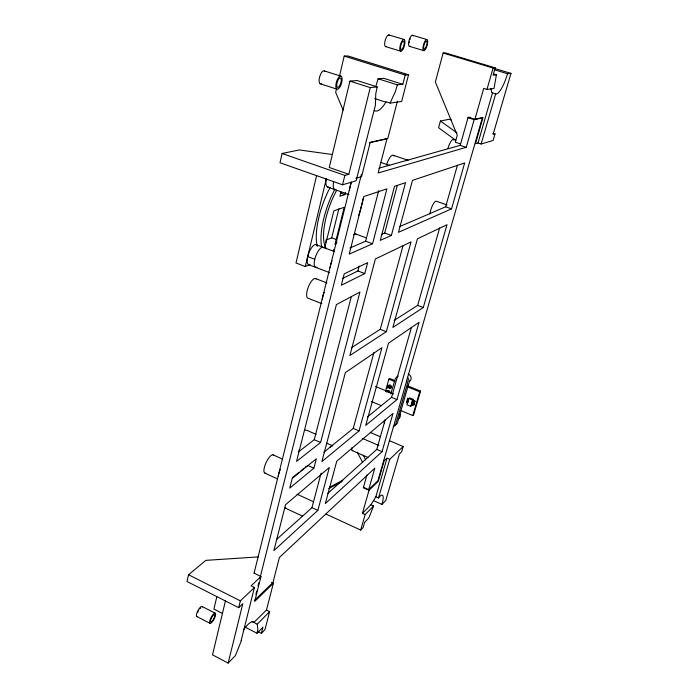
<?xml version="1.0" encoding="UTF-8"?>
<svg xmlns="http://www.w3.org/2000/svg" width="698" height="698" viewBox="0 0 698 698"><rect width="100%" height="100%" fill="white"/><g stroke="black" fill="none" stroke-linecap="round" stroke-linejoin="round"><path stroke-width="1.05" d="M244.841 627.013L257.056 633.269L257.859 629.125L257.23 624.23L252.126 621.525M377.156 86.901L370.254 87.599L348.843 174.299L329.255 167.476L349.934 81.134L357.106 80.54L377.156 86.901L375.76 93.933L375.428 105.145L356.111 180.808L342.544 184.796L280.02 162.756L282.079 153.481L299.32 149.948L332.51 154.537M258.478 556.899L205.849 560.363L188.53 574.742L187.029 581.513L238.672 607.67L242.799 603.718L228.141 663.1L212.506 654.864L225.437 600.882M216.808 596.773L213.911 609.075L222.627 613.525M336.645 88.175L335.668 92.319L343.163 110.188M339.324 76.789L344.201 56.084L347.936 55.971L408.548 74.782L401.647 101.454L390.112 103.077L386.046 101.768L385.741 102.353A27.824 9.563 -73.1 0 1 374.241 110.554M316.63 175.46L295.996 262.989L305.305 266.557L309.991 264.551M305.305 266.557L326.298 178.906M325.713 242.346L326.472 239.266M324.806 247.694L333.827 210.848L344.193 207.306L334.979 244.431L336.968 242.258M238.672 607.67L240.348 600.847L254.421 587.515L251.053 585.84L260.982 576.513L254.089 573.11M342.544 184.796L344.856 175.407L348.843 174.299M340.938 191.994L339.9 196.217L344.925 194.629L345.44 192.543M325.983 240.103L331.698 237.844L338.862 208.781M333.286 251.254L333.74 249.404M254.063 573.215L351.26 182.004M254.421 587.515L241.159 640.563L241.595 640.127L235.435 655.57L228.141 663.1M255.896 594.268L256.698 591.093M258.024 585.805L258.827 582.638M259.883 578.406L361.398 174.491M260.982 576.513L254.718 601.406L273.363 583.284L271.47 582.35M493.355 73.909L496.426 74.843L494.01 88.463L486.968 89.44L483.697 88.437L474.893 119.271L468.175 117.133L460.2 145.341L378.848 168.227M243.462 629.91A23.086 6.151 -63.4 0 1 253.941 622.398L266.479 610.043L273.363 583.284M397.398 101.219L387.826 138.405L370.228 142.27L361.581 176.629L355.867 178.287M257.492 631.35L261.366 633.33L262.945 627.188L257.056 633.269M376.074 85.557L378.089 78.787L397.38 84.859L402.833 84.31L405.215 75.044L408.548 74.782M266.479 610.043L269.629 611.631L264.987 629.57L261.366 633.33M298.343 451.972L314.257 439.696L351.251 296.781M342.727 278.354L357.926 270.964L359.208 266.017M349.873 247.999L365.63 241.22L378.726 190.598M313.873 468.201L316.334 458.787L292.244 478.339L289.757 488.12L313.873 468.201L307.609 465.392M320.6 442.48L359.95 292.043L336.401 304.59L296.545 461.395L320.6 442.48L314.257 439.696M364.784 273.555L367.628 262.657L344.21 273.86L341.313 285.264L364.784 273.555L357.926 270.964M372.566 243.776L386.91 188.853L363.859 196.539L349.227 254.098L372.566 243.776L365.63 241.22M276.443 539.58L311.954 507.664L321.089 473.183M381.876 234.231L384.685 233.027L397.249 185.581M474.893 119.271L483.033 117.482L475.469 143.736L478.025 142.994L481.131 144.006L493.067 140.499L495.004 133.903L493.076 134.435L510.971 73.369L507.533 73.718L507.385 74.293A20.87 5.156 -72.3 0 1 496.173 94.082L491.767 92.511L490.877 88.69M317.852 510.386L329.325 467.503L285.534 504.715L273.878 550.6L317.852 510.386L311.954 507.664M391.386 235.453L405.503 182.675L394.518 186.314L380.279 240.374L391.386 235.453L384.685 233.027M496.426 74.843L493.111 75.175L495.214 67.846L445.516 52.943L443.134 53.022L435.36 81.989L457.269 135.211L455.305 142.218L460.593 143.945M323.837 452.234L353.24 428.406L373.927 352.516M351.478 347.7L380.253 329.299L402.999 245.862M451.257 119.89L449.224 119.236L440.412 121.042L438.58 127.725L455.838 140.342M359.042 430.902L381.946 347.648L345.362 372.619L321.883 461.587L359.042 430.902L353.24 428.406M386.334 331.698L411.035 241.901L375.367 258.958L349.881 355.518L386.334 331.698L380.253 329.299M385.401 391.508L388.865 379.189L389.763 378.499L394.736 380.532M386.884 388.751L387.748 385.671M366.939 475.05L363.344 487.754L369.015 490.293L378.255 481.306L384.153 460.828L387.015 458.15L389.711 459.319L403.174 446.563L389.257 440.595M390.784 393.846L395.321 378.674A6.98 6.177 51.6 0 1 397.729 376.562M327.571 493.626L376.78 449.399L385.296 419.402M367.462 416.872L391.552 397.345L411.401 327.441M394.108 320.443L417.657 305.384L439.661 227.871M399.841 226.51L445.638 206.809L457.469 165.147M369.373 142.776L386.936 138.867L378.159 172.991L466.247 147.322L474.143 119.655L482.344 117.875L377.932 480.686L368.684 489.656L363.466 487.317M368.684 489.656L374.817 468.157L279.401 557.475L272.962 582.516L254.308 600.612M362.437 513.353L370.926 504.794L373.587 505.998L365.133 514.583L362.437 513.353L369.015 490.293M382.05 451.685L393.009 413.382L336.759 461.186L325.338 503.546L382.05 451.685L376.78 449.399M396.961 399.588L419.07 322.301L388.498 343.18L365.726 425.387L396.961 399.588L391.552 397.345M423.293 307.539L446.999 224.704L417.395 238.864L392.861 327.432L423.293 307.539L417.657 305.384M451.536 208.859L464.667 162.983L412.492 180.346L398.479 232.321L451.536 208.859L445.638 206.809M326.045 514.086L360.692 530.079L365.133 514.583M486.968 89.44L493.111 68.02L495.214 67.846M370.926 504.794L375.847 496.793L387.015 458.15M478.025 142.994L492.5 92.86M375.847 496.793L378.499 497.988L389.711 459.319M481.131 144.006L495.685 93.837M406.803 401.961L406.986 401.341M407.964 400.992C407.196 400.687 406.725 399.256 407.859 400.024M407.841 398.986C409.77 401.804 406.411 398.052 408.313 398.462M408.758 398.532L406.943 404.788L410.694 406.349L411.515 405.634L413.338 399.378L409.586 397.834L408.758 398.532L412.527 400.085L413.338 399.378M406.725 402.013L407.78 402.676L407.37 403.278M410.694 406.349L412.527 400.085M411.995 405.058L411.305 404.866L412.003 404.412M411.986 403.313L412.003 402.624L412.78 402.868M412.439 401.751L412.466 401.062L414.568 401.027M412.038 404.971C412.937 404.613 415.197 404.648 413.146 403.985M413.6 402.423L414.551 402.676L413.923 403.208M414.385 401.647L415.005 401.114L414.315 400.888M413.844 404.919L414.089 404.238M414.551 402.676L414.368 403.304L412.588 403.392M414.76 401.786L414.795 401.106M403.174 446.563L401.629 451.815L399.431 453.918L385.785 500.466L381.946 504.427L373.456 500.606M400.94 410.616L412.762 415.554L419.734 391.831L420.58 391.107L407.658 385.82M420.58 391.107L413.617 414.786L412.762 415.554M397.38 84.859L395.321 91.656L390.112 103.077M373.587 505.998L368.814 517.977L364.679 522.244L363.169 527.505L360.692 530.079M408.208 399.169L408.531 398.715L407.667 398.209M408.347 399.457L408.138 399.98M378.499 497.988L379.703 496.531A17.38 3.839 -66.4 0 1 381.946 504.427M257.23 624.23L269.629 611.631M412.832 402.729L414.106 402.589M412.466 401.062L413.94 400.949M407.379 402.676L407.44 403.235M407.78 402.676L407.178 402.414M406.821 401.28L408.06 401.734L408.007 401.097M292.488 477.65L299.206 472.197M300.89 470.836L303.412 468.794M305.087 467.433L306.771 466.072M329.377 487.335L342.727 480.268M328.653 488.67L342.055 481.576M470.086 117.273L468.018 117.709L474.143 119.655M412.492 403.409L413.705 403.156M413.024 404.081L411.977 404.334M413.478 402.51L412.431 402.772M378.089 78.787L383.752 78.316L402.833 84.31M494.402 69.085L496.191 68.936L510.971 73.369M412.099 404.351L413.425 404.098M413.033 404.7L411.654 404.927M412.832 401.847L414.821 401.734M414.158 401.594L412.71 401.83M413.216 404.639L413.905 404.866M412.378 35.223L426.81 39.516M388.742 34.9L403.88 39.428M443.134 53.022L493.111 68.02M494.603 69.826L507.533 73.718M409.525 46.356L423.887 50.684M385.82 46.661L400.879 51.224M344.201 56.084L405.215 75.044M324.491 70.969L341.2 76.274A6.823 2.6 -73.5 0 1 339.804 87.189A6.823 2.6 -73.5 0 1 335.921 84.563A6.823 2.6 -73.5 0 1 341.2 76.274M349.934 81.134L370.254 87.599M492.971 133.248L495.004 133.903M374.713 98.584L385.837 102.161M320.112 83.725L336.776 89.1M460.2 145.341L466.247 147.322M393.297 155.314L408.077 160.304A10.008 3.08 -71.2 0 0 406.253 160.819M380.541 162.337L389.737 165.47A10.418 3.35 -71.2 0 0 388.838 165.417M447.017 204.942L436.32 201.225A8.376 2.286 -70.5 0 0 432.612 205.247A8.376 2.286 -70.5 0 0 429.968 214.068M282.079 153.481L344.856 175.407M327.563 187.02L348.974 194.62M340.319 192.997L344.925 194.629M355.64 233.97L366.529 237.966M331.698 237.844L336.192 239.51M315.88 244.597L334.708 251.664M307.687 256.602L314.772 259.298M329.561 272.648L308.865 264.725A10.679 3.874 -69.5 0 1 308.961 252.632A10.679 3.874 -69.5 0 1 316.752 245.155M315.304 278.458L326.926 282.943M321.857 303.647L308.359 298.334A10.575 3.734 -68.8 0 1 308.446 286.704A10.575 3.734 -68.8 0 1 316.168 278.921M388.865 379.189L394.841 381.64M407.789 386.936L419.734 391.831M375.515 386.483L393.585 393.951M407.213 399.771L408.077 400.286L407.894 401.673M371.284 401.437L381.326 405.643M370.359 432.49L380.305 436.756M362.271 438.327L378.927 445.516M316.177 434.4L306.492 430.169A9.371 2.871 -66.2 0 0 304.712 430.605M352.202 450.559L367.881 457.408M326.795 443.195L332.763 445.813A8.978 2.513 -66.4 0 0 330.128 447.348M273.154 454.895L282.664 459.179M264.9 473.139L277.263 478.793M297.051 494.201L313.507 501.757M302.47 516.092L285.054 507.987A8.769 2.574 -65.3 0 0 285.822 507.9M407.178 400.451L408.077 401.045M188.53 574.742L240.348 600.847M202.237 606.553L215.342 613.263A5.715 1.701 -62.8 0 1 212.314 621.839A5.715 1.701 -62.8 0 1 210.142 619.641A5.715 1.701 -62.8 0 1 215.342 613.263M196.731 616.456L209.862 623.244M407.117 401.49L407.623 401.847L407.327 403.174M440.412 121.042L456.92 132.794M407.545 401.559L407.841 400.146M408.295 398.584L408.094 399.282M407.388 401.708L407.266 402.432M363.196 455.209L365.673 459.869M357.245 452.191L362.663 462.512M328.671 187.029A11.046 4.075 -71.2 0 1 326.341 178.767M317.32 246.35A46.452 16.429 -70.5 0 1 330.067 187.588M353.563 234.807A10.025 3.333 -69.8 0 1 356.364 234.511M316.988 267.221A10.706 3.813 -69.4 0 1 315.566 256.62A10.706 3.813 -69.4 0 1 323.785 247.79M363.117 198.642A46.522 16.246 -70.5 0 1 358.571 215.656M321.769 247.258A46.522 16.246 -70.5 0 1 334.848 189.28M335.913 189.594A11.072 4.005 -71.2 0 1 333.67 181.349M326.516 248.724A41.383 14.449 -70.5 0 1 336.593 190.467M278.293 476.184A10.06 3.115 -65.5 0 1 279.401 471.743M279.697 470.932A10.06 3.115 -65.5 0 1 280.378 469.309M322.284 299.163A10.627 3.595 -68.7 0 1 324.221 292.349M330.075 267.823A10.758 3.673 -69.4 0 1 332.047 260.86M349.524 190.537A11.133 3.856 -71 0 1 351.05 183.391M447.942 148.447A8.638 2.364 -71.4 0 1 451.301 140.944A8.638 2.364 -71.4 0 1 454.005 140.219M386.535 164.903A9.955 3.202 -71.4 0 1 393.916 156.029M265.825 473.122A10.008 3.237 -65.4 0 1 265.99 462.8A10.008 3.237 -65.4 0 1 273.773 455.541M299.608 450.707A8.899 2.713 -66.2 0 1 299.102 450.123M352.76 450.585A7.617 1.998 -66.8 0 1 351.871 447.784M408.199 374.006A4.301 3.822 51.4 0 1 411.096 377.81A4.301 3.822 51.4 0 1 409.054 381.623M399.797 413.696A4.249 3.708 49.9 0 1 398.279 418.94M386.561 391.936A1.824 1.605 51.9 0 1 388.489 390.487A1.824 1.605 51.9 0 1 389.885 392.852M387.216 392.032A1.117 0.986 51.9 0 1 388.393 391.142A1.117 0.986 51.9 0 1 389.248 392.59M389.877 392.311A1.117 0.986 51.8 0 1 388.411 392.101M388.245 391.866A1.117 0.986 51.8 0 1 388.638 390.47M391.203 386.997A1.117 0.986 52.1 0 1 389.693 385.593M389.484 387.067A1.824 1.614 52.1 0 1 389.214 386.666M384.546 422.979A6.893 5.994 50 0 1 383.926 421.33M393.218 426.661A6.893 5.994 50 0 0 395.591 424.646L407.423 383.621A6.98 6.177 51.6 0 0 406.594 380.174M395.016 425.082A6.867 5.977 50 0 0 397.38 423.075L409.185 382.19A6.954 6.16 51.5 0 0 407.353 377.252M397.136 377.278A6.954 6.16 51.5 0 1 398.174 376.048M321.577 83.603A6.779 2.687 -73.7 0 1 319.684 76.675A6.779 2.687 -73.7 0 1 325.015 71.58M197.168 616.613A5.689 1.771 -62.6 0 1 198.153 610.226A5.689 1.771 -62.6 0 1 202.481 607.051M197.682 612.478A4.066 1.265 -62.6 0 1 198.537 610.576M199.654 608.926A4.066 1.265 -62.6 0 1 200.719 607.975M338.172 483.505A4.301 1.117 -66.1 0 1 338.923 483.208M409.22 42.787A4.118 1.352 -73.8 0 1 409.325 41.828M409.857 39.769A4.118 1.352 -73.8 0 1 410.241 38.809M410.075 46.164A5.767 1.893 -73.8 0 1 409.185 40.056A5.767 1.893 -73.8 0 1 413.164 35.982M386.439 46.452A6.081 2.111 -74.1 0 1 385.087 40.772A6.081 2.111 -74.1 0 1 389.257 35.109M388.097 386.474A1.832 1.614 52.1 0 0 390.627 388.324A1.832 1.614 52.1 0 0 390.653 385.322A1.832 1.614 52.1 0 0 388.097 386.474M388.751 386.561A1.126 0.986 52.1 0 0 390.304 387.704A1.126 0.986 52.1 0 0 390.322 385.854A1.126 0.986 52.1 0 0 388.751 386.561M339.577 85.898A4.869 1.858 -73.5 0 0 340.563 78.106A4.869 1.858 -73.5 0 0 336.794 84.039A4.869 1.858 -73.5 0 0 339.577 85.898M212.401 620.81A4.083 1.222 -62.8 0 0 214.565 614.685A4.083 1.222 -62.8 0 0 210.848 619.239A4.083 1.222 -62.8 0 0 212.401 620.81M425.632 49.052A5.793 1.824 -73.6 0 0 427.246 39.707A5.793 1.824 -73.6 0 0 423.128 46.539A5.793 1.824 -73.6 0 0 425.632 49.052M425.553 47.926A4.136 1.309 -73.6 0 0 426.705 41.252A4.136 1.309 -73.6 0 0 423.756 46.138A4.136 1.309 -73.6 0 0 425.553 47.926M402.798 49.506A6.116 2.042 -73.8 0 0 404.378 39.638A6.116 2.042 -73.8 0 0 399.937 46.845A6.116 2.042 -73.8 0 0 402.798 49.506M402.676 48.319A4.363 1.457 -73.8 0 0 403.802 41.269A4.363 1.457 -73.8 0 0 400.635 46.426A4.363 1.457 -73.8 0 0 402.676 48.319"/></g></svg>
